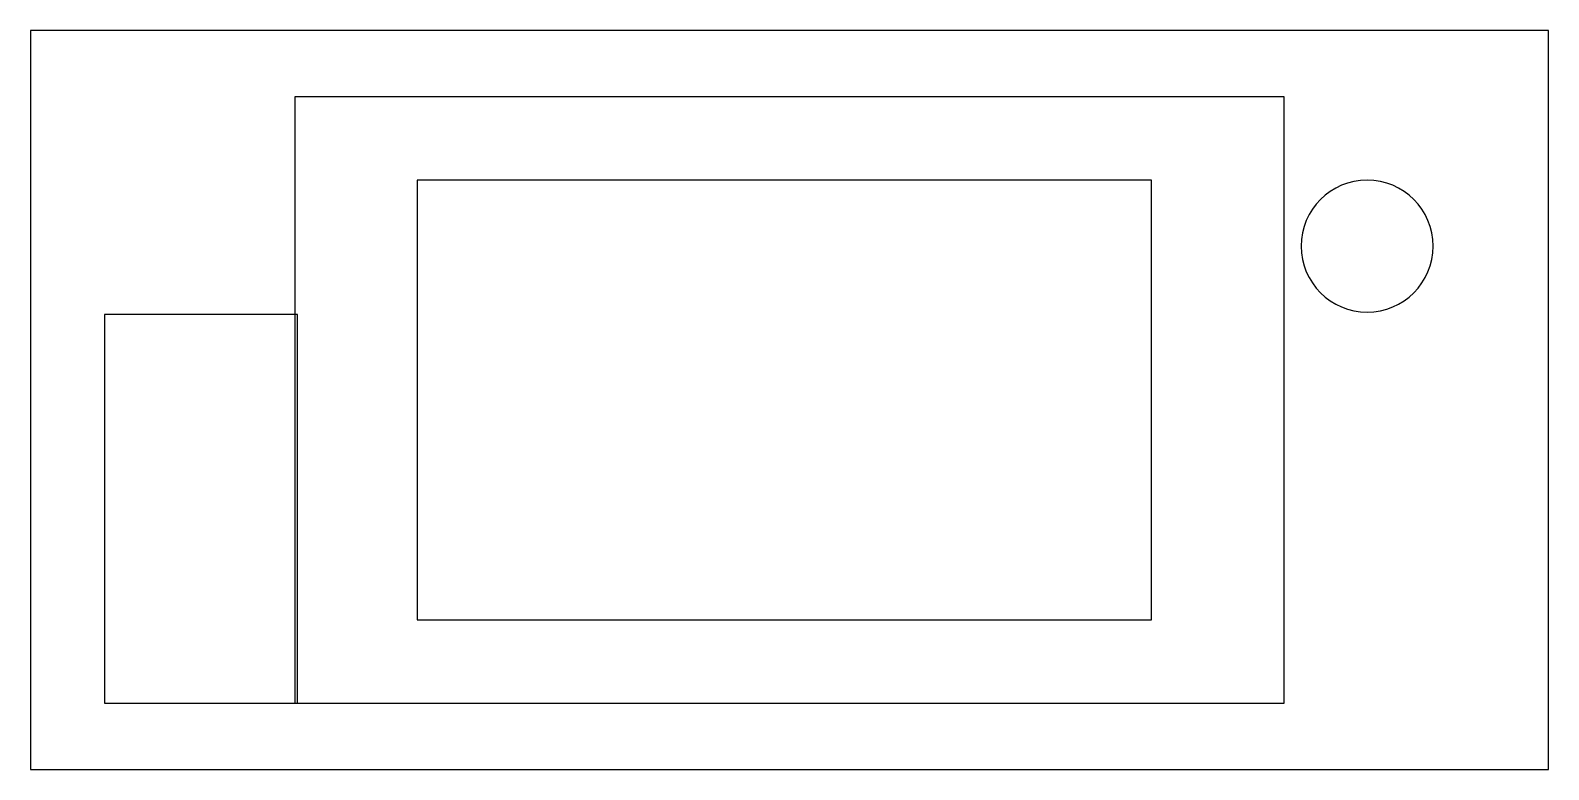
# Model space of a CAD drawing. Extents: x 11 to 206, y 10 to 105.
import ezdxf

# ---------------------------------------------------------------- set-up
doc = ezdxf.new("R2010")
doc.units = 0
doc.layers.add('Layer_1', color=7, linetype='CONTINUOUS')

msp = doc.modelspace()

# ---------------------------------------------------------------- linework, layer by layer
at = {"layer": 'Layer_1', "color": 7}
for p, q in [((205.94832, 104.94833), (11.051673, 104.94833)), ((11.051673, 104.94833), (11.051673, 10.051666)), ((205.94832, 10.051666), (205.94832, 104.94833)), ((45.05397, 96.446007), (171.946, 96.446007)), ((45.05397, 18.553975), (45.05397, 96.446007)), ((171.946, 96.446007), (171.946, 18.553975)), ((154.956753, 85.71381), (60.723238, 85.71381)), ((60.723238, 85.71381), (60.723238, 29.286203)), ((154.956753, 29.286203), (154.956753, 85.71381)), ((174.17664, 77.257053), (174.17664, 77.257053)), ((45.35483, 68.481787), (20.549957, 68.481787)), ((20.549957, 68.481787), (20.549957, 18.597553)), ((45.35483, 18.597553), (45.35483, 68.481787)), ((60.723238, 29.286203), (154.956753, 29.286203)), ((20.549957, 18.597553), (45.35483, 18.597553)), ((171.946, 18.553975), (45.05397, 18.553975)), ((11.051673, 10.051666), (205.94832, 10.051666))]:
    msp.add_line(p, q, dxfattribs=at)
for points in [[(182.650941, 85.731357), (177.970717, 85.731357), (174.17664, 81.937281), (174.17664, 77.257053)], [(191.125242, 77.257053), (191.125242, 81.937281), (187.331165, 85.731357), (182.650941, 85.731357)], [(174.17664, 77.257053), (174.17664, 72.576825), (177.970717, 68.78275), (182.650941, 68.78275)], [(182.650941, 68.78275), (187.331165, 68.78275), (191.125242, 72.576825), (191.125242, 77.257053)]]:
    msp.add_open_spline(points, degree=3, dxfattribs=at)

doc.saveas('drawing.dxf')
